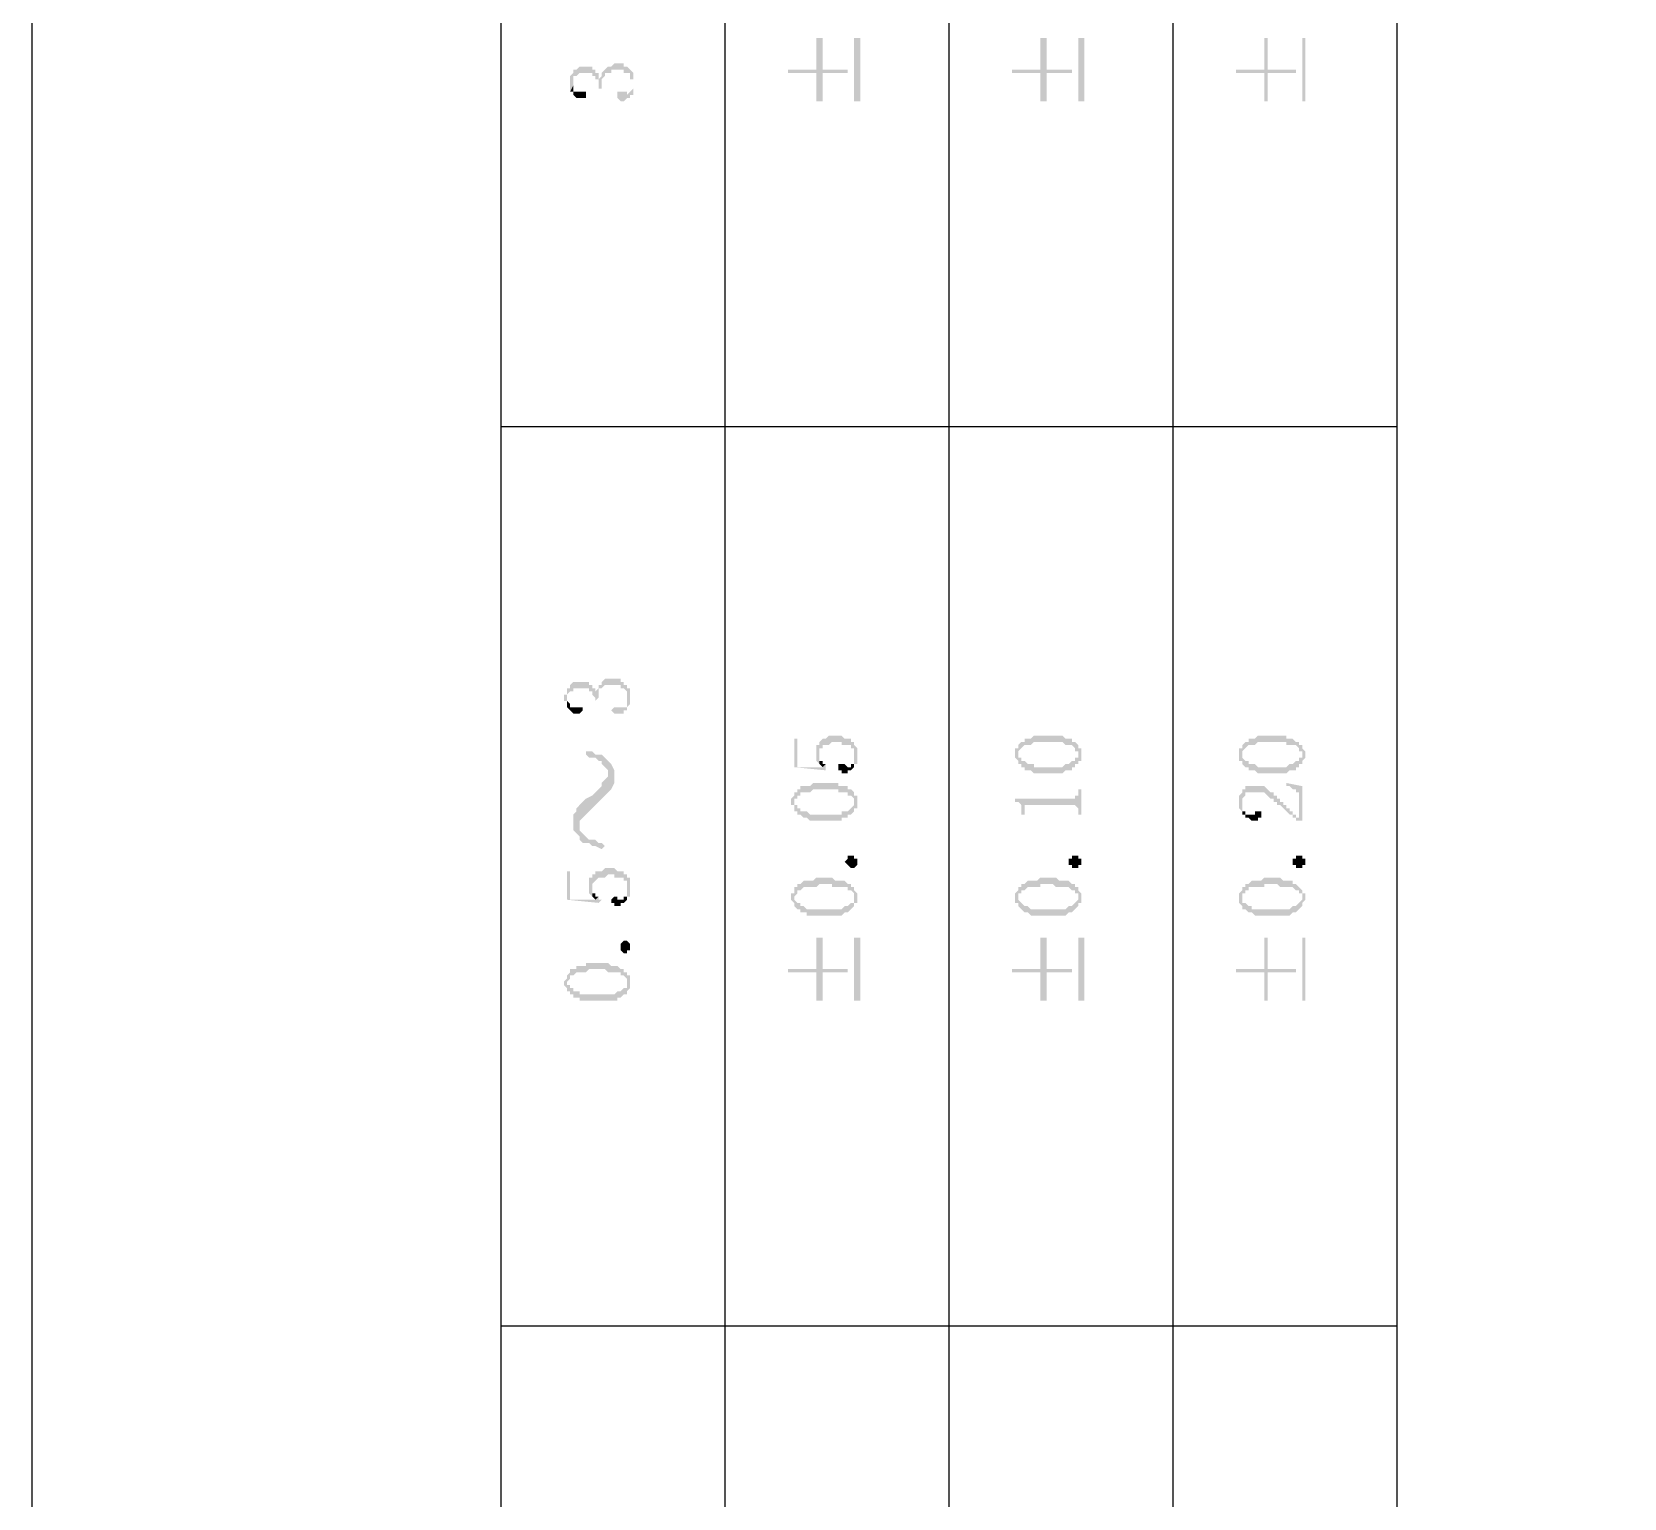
# Model space of a CAD drawing. Header units: millimetres. Extents: x 1167 to 2269, y 1197 to 1555.
# Drawn here: x 1409.28 to 1432.05, y 1295.57 to 1316.54 of the extents above; entities that cross this region are included whole.
import ezdxf

# ---------------------------------------------------------------- set-up
doc = ezdxf.new("R2010")
doc.units = ezdxf.units.MM

msp = doc.modelspace()

# ---------------------------------------------------------------- hatches: boundary and pattern name
at = {"transparency": 33554559}
for points in [[(1420.08999, 1315.99707), (1420.08999, 1315.95194), (1420.49618, 1315.95194), (1420.49618, 1315.54575), (1420.58645, 1315.54575), (1420.58645, 1315.95194), (1420.94751, 1315.95194), (1420.94751, 1315.99707), (1420.58645, 1315.99707), (1420.58645, 1316.44839), (1420.49618, 1316.44839), (1420.49618, 1315.99707)], [(1421.12803, 1315.54575), (1421.12803, 1316.44839), (1421.03777, 1316.44839), (1421.03777, 1315.54575)], [(1423.29438, 1315.99707), (1423.29438, 1315.95194), (1423.70057, 1315.95194), (1423.70057, 1315.54575), (1423.79083, 1315.54575), (1423.79083, 1315.95194), (1424.15189, 1315.95194), (1424.15189, 1315.99707), (1423.79083, 1315.99707), (1423.79083, 1316.44839), (1423.70057, 1316.44839), (1423.70057, 1315.99707)], [(1424.33242, 1315.54575), (1424.33242, 1316.44839), (1424.24215, 1316.44839), (1424.24215, 1315.54575)], [(1426.49876, 1315.99707), (1426.49876, 1315.95194), (1426.90495, 1315.95194), (1426.90495, 1315.54575), (1426.95008, 1315.54575), (1426.95008, 1315.95194), (1427.35627, 1315.95194), (1427.35627, 1315.99707), (1426.95008, 1315.99707), (1426.95008, 1316.44839), (1426.90495, 1316.44839), (1426.90495, 1315.99707)], [(1427.49167, 1315.54575), (1427.49167, 1316.44839), (1427.44654, 1316.44839), (1427.44654, 1315.54575)], [(1416.97587, 1315.81654), (1416.97587, 1315.72628), (1416.97587, 1315.68114), (1417.02101, 1315.77141), (1417.02101, 1315.81654), (1417.02101, 1315.86167), (1417.02101, 1315.90681), (1417.06614, 1315.90681), (1417.11127, 1315.95194), (1417.2918, 1315.95194), (1417.2918, 1315.90681), (1417.33693, 1315.90681), (1417.33693, 1315.86167), (1417.38206, 1315.86167), (1417.38206, 1315.81654), (1417.38206, 1315.72628), (1417.4272, 1315.72628), (1417.4272, 1315.81654), (1417.4272, 1315.86167), (1417.4272, 1315.86167), (1417.47233, 1315.90681), (1417.47233, 1315.95194), (1417.56259, 1315.95194), (1417.56259, 1315.99707), (1417.74312, 1315.99707), (1417.74312, 1315.95194), (1417.83339, 1315.95194), (1417.83339, 1315.90681), (1417.83339, 1315.86167), (1417.87852, 1315.86167), (1417.87852, 1315.77141), (1417.87852, 1315.95194), (1417.87852, 1315.95194), (1417.83339, 1315.99707), (1417.83339, 1315.99707), (1417.78825, 1316.0422), (1417.74312, 1316.0422), (1417.74312, 1316.08733), (1417.60772, 1316.08733), (1417.56259, 1316.0422), (1417.51746, 1316.0422), (1417.47233, 1315.99707), (1417.47233, 1315.99707), (1417.4272, 1315.95194), (1417.4272, 1315.90681), (1417.38206, 1315.86167), (1417.38206, 1315.90681), (1417.38206, 1315.95194), (1417.33693, 1315.95194), (1417.33693, 1315.99707), (1417.2918, 1315.99707), (1417.2918, 1316.0422), (1417.11127, 1316.0422), (1417.06614, 1315.99707), (1417.02101, 1315.99707), (1417.02101, 1315.95194), (1417.02101, 1315.95194), (1416.97587, 1315.90681)], [(1417.65286, 1315.63601), (1417.65286, 1315.59088), (1417.65286, 1315.59088), (1417.69799, 1315.54575), (1417.74312, 1315.54575), (1417.78825, 1315.59088), (1417.83339, 1315.59088), (1417.83339, 1315.63601), (1417.87852, 1315.63601), (1417.87852, 1315.68114), (1417.87852, 1315.72628), (1417.87852, 1315.81654), (1417.87852, 1315.86167), (1417.87852, 1315.90681), (1417.87852, 1315.95194), (1417.87852, 1315.77141), (1417.87852, 1315.72628), (1417.83339, 1315.68114), (1417.83339, 1315.68114), (1417.78825, 1315.63601), (1417.78825, 1315.68114), (1417.65286, 1315.68114)], [(1416.97587, 1315.68114), (1417.02101, 1315.68114), (1417.02101, 1315.63601), (1417.02101, 1315.63601), (1417.06614, 1315.59088), (1417.20154, 1315.59088), (1417.20154, 1315.63601), (1417.20154, 1315.68114), (1417.02101, 1315.68114), (1417.02101, 1315.72628), (1417.02101, 1315.77141), (1417.02101, 1315.77141)], [(1416.88561, 1307.01577), (1416.88561, 1306.97064), (1416.93074, 1306.97064), (1416.93074, 1306.9255), (1416.93074, 1307.01577), (1416.93074, 1307.0609), (1416.97587, 1307.10603), (1417.02101, 1307.10603), (1417.02101, 1307.15116), (1417.24667, 1307.15116), (1417.24667, 1307.10603), (1417.2918, 1307.10603), (1417.2918, 1307.0609), (1417.2918, 1307.0609), (1417.33693, 1307.01577), (1417.33693, 1306.97064), (1417.33693, 1306.97064), (1417.38206, 1307.01577), (1417.38206, 1307.0609), (1417.38206, 1307.10603), (1417.38206, 1307.15116), (1417.4272, 1307.15116), (1417.47233, 1307.1963), (1417.69799, 1307.1963), (1417.69799, 1307.15116), (1417.74312, 1307.15116), (1417.78825, 1307.10603), (1417.78825, 1307.01577), (1417.78825, 1307.1963), (1417.74312, 1307.1963), (1417.74312, 1307.24143), (1417.69799, 1307.24143), (1417.69799, 1307.28656), (1417.47233, 1307.28656), (1417.4272, 1307.24143), (1417.4272, 1307.1963), (1417.38206, 1307.1963), (1417.38206, 1307.15116), (1417.38206, 1307.15116), (1417.33693, 1307.10603), (1417.33693, 1307.15116), (1417.2918, 1307.15116), (1417.2918, 1307.1963), (1417.24667, 1307.1963), (1417.24667, 1307.24143), (1417.02101, 1307.24143), (1416.97587, 1307.1963), (1416.97587, 1307.15116), (1416.93074, 1307.15116), (1416.93074, 1307.10603), (1416.93074, 1307.0609), (1416.88561, 1307.0609)], [(1417.56259, 1306.83524), (1417.56259, 1306.83524), (1417.60772, 1306.79011), (1417.74312, 1306.79011), (1417.74312, 1306.83524), (1417.78825, 1306.83524), (1417.78825, 1306.88037), (1417.83339, 1306.9255), (1417.83339, 1306.97064), (1417.83339, 1307.01577), (1417.83339, 1307.10603), (1417.83339, 1307.15116), (1417.78825, 1307.15116), (1417.78825, 1306.97064), (1417.78825, 1306.9255), (1417.78825, 1306.88037), (1417.60772, 1306.88037)], [(1416.93074, 1306.9255), (1416.93074, 1306.88037), (1416.93074, 1306.88037), (1416.97587, 1306.83524), (1416.97587, 1306.83524), (1417.02101, 1306.79011), (1417.11127, 1306.79011), (1417.1564, 1306.83524), (1417.1564, 1306.88037), (1416.97587, 1306.88037), (1416.97587, 1306.9255), (1416.97587, 1306.9255), (1416.93074, 1306.97064), (1416.93074, 1307.01577)], [(1420.18026, 1306.42905), (1420.18026, 1306.02286), (1420.63158, 1305.97773), (1420.63158, 1306.02286), (1420.63158, 1306.06799), (1420.58645, 1306.02286), (1420.22539, 1306.02286), (1420.22539, 1306.42905)], [(1420.49618, 1306.24852), (1420.49618, 1306.15826), (1420.49618, 1306.11312), (1420.49618, 1306.11312), (1420.54132, 1306.06799), (1420.54132, 1306.20339), (1420.54132, 1306.29365), (1420.58645, 1306.29365), (1420.58645, 1306.33879), (1420.67671, 1306.33879), (1420.72184, 1306.38392), (1420.85724, 1306.38392), (1420.85724, 1306.33879), (1420.99264, 1306.33879), (1420.99264, 1306.29365), (1421.03777, 1306.29365), (1421.03777, 1306.24852), (1421.03777, 1306.20339), (1421.03777, 1306.06799), (1421.0829, 1306.06799), (1421.0829, 1306.11312), (1421.0829, 1306.20339), (1421.0829, 1306.24852), (1421.0829, 1306.29365), (1421.03777, 1306.33879), (1421.03777, 1306.38392), (1420.99264, 1306.38392), (1420.99264, 1306.42905), (1420.90237, 1306.42905), (1420.85724, 1306.47418), (1420.67671, 1306.47418), (1420.63158, 1306.42905), (1420.58645, 1306.42905), (1420.54132, 1306.38392), (1420.54132, 1306.33879), (1420.49618, 1306.33879), (1420.49618, 1306.29365)], [(1423.33951, 1306.20339), (1423.33951, 1306.15826), (1423.33951, 1306.15826), (1423.38464, 1306.11312), (1423.38464, 1306.06799), (1423.38464, 1306.20339), (1423.38464, 1306.24852), (1423.38464, 1306.24852), (1423.42977, 1306.29365), (1423.42977, 1306.29365), (1423.47491, 1306.33879), (1423.56517, 1306.33879), (1423.6103, 1306.38392), (1424.01649, 1306.38392), (1424.06163, 1306.33879), (1424.15189, 1306.33879), (1424.19702, 1306.29365), (1424.19702, 1306.24852), (1424.24215, 1306.24852), (1424.24215, 1306.20339), (1424.24215, 1306.33879), (1424.24215, 1306.33879), (1424.19702, 1306.38392), (1424.15189, 1306.38392), (1424.15189, 1306.42905), (1424.06163, 1306.42905), (1424.01649, 1306.47418), (1423.6103, 1306.47418), (1423.56517, 1306.42905), (1423.47491, 1306.42905), (1423.47491, 1306.38392), (1423.42977, 1306.38392), (1423.38464, 1306.33879), (1423.38464, 1306.29365), (1423.33951, 1306.29365), (1423.33951, 1306.24852), (1423.33951, 1306.24852)], [(1426.54389, 1306.20339), (1426.54389, 1306.15826), (1426.54389, 1306.11312), (1426.58903, 1306.11312), (1426.58903, 1306.06799), (1426.58903, 1306.20339), (1426.58903, 1306.24852), (1426.58903, 1306.24852), (1426.63416, 1306.29365), (1426.63416, 1306.29365), (1426.67929, 1306.33879), (1426.76956, 1306.33879), (1426.81469, 1306.38392), (1427.22088, 1306.38392), (1427.22088, 1306.33879), (1427.35627, 1306.33879), (1427.40141, 1306.29365), (1427.40141, 1306.24852), (1427.44654, 1306.24852), (1427.44654, 1306.20339), (1427.44654, 1306.33879), (1427.40141, 1306.33879), (1427.40141, 1306.38392), (1427.35627, 1306.38392), (1427.31114, 1306.42905), (1427.22088, 1306.42905), (1427.22088, 1306.47418), (1426.81469, 1306.47418), (1426.76956, 1306.42905), (1426.67929, 1306.42905), (1426.67929, 1306.38392), (1426.63416, 1306.38392), (1426.58903, 1306.33879), (1426.58903, 1306.29365), (1426.54389, 1306.29365), (1426.54389, 1306.24852), (1426.54389, 1306.24852)], [(1417.20154, 1306.20339), (1417.20154, 1306.20339), (1417.24667, 1306.15826), (1417.33693, 1306.15826), (1417.38206, 1306.11312), (1417.4272, 1306.11312), (1417.4272, 1306.06799), (1417.47233, 1306.02286), (1417.51746, 1305.97773), (1417.51746, 1305.6618), (1417.51746, 1305.6618), (1417.56259, 1305.70693), (1417.60772, 1305.7972), (1417.60772, 1305.97773), (1417.56259, 1306.06799), (1417.51746, 1306.11312), (1417.51746, 1306.11312), (1417.47233, 1306.15826), (1417.4272, 1306.20339), (1417.33693, 1306.20339), (1417.2918, 1306.24852), (1417.20154, 1306.24852)], [(1420.54132, 1306.06799), (1420.54132, 1306.06799), (1420.58645, 1306.02286), (1420.58645, 1306.02286), (1420.63158, 1306.06799), (1420.58645, 1306.06799), (1420.58645, 1306.11312), (1420.54132, 1306.11312), (1420.54132, 1306.15826), (1420.54132, 1306.20339)], [(1420.81211, 1306.02286), (1420.81211, 1305.97773), (1420.85724, 1305.97773), (1420.85724, 1305.9326), (1420.94751, 1305.9326), (1420.94751, 1305.97773), (1420.99264, 1305.97773), (1421.03777, 1306.02286), (1421.03777, 1306.20339), (1421.03777, 1306.11312), (1421.03777, 1306.06799), (1420.99264, 1306.06799), (1420.99264, 1306.02286), (1420.94751, 1306.02286), (1420.90237, 1306.06799), (1420.81211, 1306.06799)], [(1423.38464, 1306.06799), (1423.42977, 1306.06799), (1423.42977, 1306.02286), (1423.47491, 1306.02286), (1423.47491, 1305.97773), (1423.56517, 1305.97773), (1423.6103, 1305.9326), (1424.01649, 1305.9326), (1424.06163, 1305.97773), (1424.15189, 1305.97773), (1424.15189, 1306.02286), (1424.19702, 1306.02286), (1424.19702, 1306.06799), (1424.24215, 1306.06799), (1424.24215, 1306.11312), (1424.28729, 1306.11312), (1424.28729, 1306.15826), (1424.28729, 1306.20339), (1424.28729, 1306.24852), (1424.28729, 1306.29365), (1424.24215, 1306.29365), (1424.24215, 1306.33879), (1424.24215, 1306.20339), (1424.24215, 1306.15826), (1424.19702, 1306.15826), (1424.19702, 1306.11312), (1424.15189, 1306.11312), (1424.10676, 1306.06799), (1424.06163, 1306.06799), (1424.01649, 1306.02286), (1423.6103, 1306.02286), (1423.6103, 1306.06799), (1423.52004, 1306.06799), (1423.47491, 1306.11312), (1423.42977, 1306.11312), (1423.42977, 1306.15826), (1423.38464, 1306.15826), (1423.38464, 1306.20339), (1423.38464, 1306.20339)], [(1426.58903, 1306.06799), (1426.58903, 1306.06799), (1426.63416, 1306.02286), (1426.67929, 1306.02286), (1426.67929, 1305.97773), (1426.76956, 1305.97773), (1426.81469, 1305.9326), (1427.22088, 1305.9326), (1427.26601, 1305.97773), (1427.35627, 1305.97773), (1427.35627, 1306.02286), (1427.40141, 1306.02286), (1427.40141, 1306.06799), (1427.44654, 1306.06799), (1427.44654, 1306.11312), (1427.44654, 1306.11312), (1427.49167, 1306.15826), (1427.49167, 1306.20339), (1427.49167, 1306.24852), (1427.49167, 1306.24852), (1427.44654, 1306.29365), (1427.44654, 1306.33879), (1427.44654, 1306.20339), (1427.44654, 1306.15826), (1427.40141, 1306.15826), (1427.40141, 1306.11312), (1427.35627, 1306.11312), (1427.31114, 1306.06799), (1427.26601, 1306.06799), (1427.22088, 1306.02286), (1426.81469, 1306.02286), (1426.76956, 1306.06799), (1426.67929, 1306.06799), (1426.67929, 1306.11312), (1426.63416, 1306.11312), (1426.58903, 1306.15826), (1426.58903, 1306.20339), (1426.58903, 1306.20339)], [(1417.02101, 1305.21048), (1417.02101, 1305.12022), (1417.06614, 1305.07508), (1417.11127, 1305.02995), (1417.11127, 1305.25561), (1417.1564, 1305.30075), (1417.20154, 1305.34588), (1417.24667, 1305.39101), (1417.2918, 1305.43614), (1417.33693, 1305.48127), (1417.38206, 1305.52641), (1417.4272, 1305.57154), (1417.4272, 1305.57154), (1417.47233, 1305.61667), (1417.51746, 1305.6618), (1417.51746, 1305.9326), (1417.51746, 1305.88746), (1417.47233, 1305.84233), (1417.4272, 1305.7972), (1417.4272, 1305.75207), (1417.38206, 1305.70693), (1417.33693, 1305.6618), (1417.2918, 1305.61667), (1417.20154, 1305.57154), (1417.20154, 1305.57154), (1417.1564, 1305.52641), (1417.11127, 1305.48127), (1417.06614, 1305.43614), (1417.06614, 1305.39101), (1417.02101, 1305.34588), (1417.02101, 1305.30075)], [(1420.13513, 1305.52641), (1420.13513, 1305.48127), (1420.18026, 1305.48127), (1420.18026, 1305.43614), (1420.18026, 1305.39101), (1420.18026, 1305.52641), (1420.18026, 1305.57154), (1420.22539, 1305.57154), (1420.22539, 1305.61667), (1420.27052, 1305.61667), (1420.27052, 1305.6618), (1420.40592, 1305.6618), (1420.45105, 1305.70693), (1420.81211, 1305.70693), (1420.81211, 1305.6618), (1420.94751, 1305.6618), (1420.94751, 1305.61667), (1420.99264, 1305.61667), (1421.03777, 1305.57154), (1421.03777, 1305.52641), (1421.03777, 1305.6618), (1421.03777, 1305.6618), (1420.99264, 1305.70693), (1420.94751, 1305.70693), (1420.94751, 1305.75207), (1420.81211, 1305.75207), (1420.81211, 1305.7972), (1420.45105, 1305.7972), (1420.40592, 1305.75207), (1420.27052, 1305.75207), (1420.27052, 1305.70693), (1420.22539, 1305.70693), (1420.22539, 1305.6618), (1420.18026, 1305.6618), (1420.18026, 1305.61667), (1420.18026, 1305.61667), (1420.13513, 1305.57154)], [(1423.33951, 1305.57154), (1423.33951, 1305.52641), (1423.38464, 1305.52641), (1423.42977, 1305.48127), (1423.42977, 1305.43614), (1423.42977, 1305.34588), (1423.47491, 1305.34588), (1423.47491, 1305.43614), (1423.47491, 1305.48127), (1424.19702, 1305.48127), (1424.24215, 1305.43614), (1424.24215, 1305.34588), (1424.28729, 1305.34588), (1424.28729, 1305.70693), (1424.24215, 1305.70693), (1424.24215, 1305.6618), (1424.24215, 1305.61667), (1424.19702, 1305.61667), (1424.19702, 1305.57154), (1424.15189, 1305.57154)], [(1426.54389, 1305.52641), (1426.54389, 1305.48127), (1426.54389, 1305.43614), (1426.54389, 1305.43614), (1426.58903, 1305.39101), (1426.58903, 1305.52641), (1426.58903, 1305.57154), (1426.58903, 1305.57154), (1426.63416, 1305.61667), (1426.63416, 1305.6618), (1426.90495, 1305.6618), (1426.95008, 1305.61667), (1426.95008, 1305.61667), (1426.99522, 1305.57154), (1427.04035, 1305.57154), (1427.04035, 1305.52641), (1427.08548, 1305.52641), (1427.08548, 1305.48127), (1427.13061, 1305.48127), (1427.17575, 1305.43614), (1427.17575, 1305.43614), (1427.22088, 1305.39101), (1427.22088, 1305.39101), (1427.26601, 1305.34588), (1427.31114, 1305.34588), (1427.31114, 1305.30075), (1427.35627, 1305.30075), (1427.35627, 1305.25561), (1427.40141, 1305.25561), (1427.40141, 1305.30075), (1427.35627, 1305.30075), (1427.35627, 1305.34588), (1427.31114, 1305.34588), (1427.31114, 1305.39101), (1427.26601, 1305.39101), (1427.26601, 1305.43614), (1427.22088, 1305.43614), (1427.22088, 1305.48127), (1427.17575, 1305.48127), (1427.17575, 1305.52641), (1427.13061, 1305.52641), (1427.13061, 1305.57154), (1427.08548, 1305.57154), (1427.08548, 1305.61667), (1427.04035, 1305.61667), (1427.04035, 1305.6618), (1426.99522, 1305.6618), (1426.95008, 1305.70693), (1426.95008, 1305.70693), (1426.90495, 1305.75207), (1426.63416, 1305.75207), (1426.63416, 1305.70693), (1426.58903, 1305.70693), (1426.58903, 1305.6618), (1426.58903, 1305.6618), (1426.54389, 1305.61667), (1426.54389, 1305.57154), (1426.54389, 1305.57154)], [(1427.22088, 1305.7972), (1427.22088, 1305.75207), (1427.26601, 1305.75207), (1427.31114, 1305.70693), (1427.35627, 1305.70693), (1427.35627, 1305.6618), (1427.40141, 1305.6618), (1427.40141, 1305.25561), (1427.44654, 1305.25561), (1427.44654, 1305.75207)], [(1420.18026, 1305.39101), (1420.22539, 1305.39101), (1420.22539, 1305.34588), (1420.27052, 1305.34588), (1420.31566, 1305.30075), (1420.36079, 1305.30075), (1420.40592, 1305.25561), (1420.85724, 1305.25561), (1420.85724, 1305.30075), (1420.94751, 1305.30075), (1420.94751, 1305.34588), (1420.99264, 1305.34588), (1421.03777, 1305.39101), (1421.03777, 1305.43614), (1421.0829, 1305.43614), (1421.0829, 1305.48127), (1421.0829, 1305.52641), (1421.0829, 1305.57154), (1421.0829, 1305.61667), (1421.03777, 1305.61667), (1421.03777, 1305.6618), (1421.03777, 1305.52641), (1421.03777, 1305.48127), (1421.03777, 1305.48127), (1420.99264, 1305.43614), (1420.99264, 1305.43614), (1420.94751, 1305.39101), (1420.85724, 1305.39101), (1420.85724, 1305.34588), (1420.40592, 1305.34588), (1420.36079, 1305.39101), (1420.27052, 1305.39101), (1420.27052, 1305.43614), (1420.22539, 1305.43614), (1420.22539, 1305.48127), (1420.18026, 1305.48127), (1420.18026, 1305.52641)], [(1426.58903, 1305.39101), (1426.58903, 1305.34588), (1426.63416, 1305.34588), (1426.63416, 1305.30075), (1426.67929, 1305.30075), (1426.72442, 1305.25561), (1426.81469, 1305.25561), (1426.81469, 1305.30075), (1426.85982, 1305.30075), (1426.85982, 1305.34588), (1426.85982, 1305.39101), (1426.76956, 1305.39101), (1426.76956, 1305.34588), (1426.63416, 1305.34588), (1426.63416, 1305.39101), (1426.58903, 1305.39101), (1426.58903, 1305.43614), (1426.58903, 1305.48127), (1426.58903, 1305.48127)], [(1417.11127, 1305.02995), (1417.11127, 1304.98482), (1417.1564, 1304.93969), (1417.24667, 1304.93969), (1417.2918, 1304.89456), (1417.33693, 1304.89456), (1417.4272, 1304.84942), (1417.47233, 1304.89456), (1417.4272, 1304.93969), (1417.38206, 1304.93969), (1417.33693, 1304.98482), (1417.24667, 1304.98482), (1417.20154, 1305.02995), (1417.20154, 1305.02995), (1417.1564, 1305.07508), (1417.11127, 1305.12022), (1417.11127, 1305.16535)], [(1417.24667, 1304.35297), (1417.24667, 1304.26271), (1417.24667, 1304.21757), (1417.24667, 1304.21757), (1417.2918, 1304.17244), (1417.2918, 1304.30784), (1417.2918, 1304.35297), (1417.2918, 1304.35297), (1417.33693, 1304.3981), (1417.33693, 1304.3981), (1417.38206, 1304.44323), (1417.47233, 1304.44323), (1417.51746, 1304.48837), (1417.60772, 1304.48837), (1417.60772, 1304.44323), (1417.74312, 1304.44323), (1417.74312, 1304.3981), (1417.78825, 1304.3981), (1417.78825, 1304.35297), (1417.78825, 1304.30784), (1417.78825, 1304.17244), (1417.83339, 1304.17244), (1417.83339, 1304.21757), (1417.83339, 1304.30784), (1417.83339, 1304.35297), (1417.83339, 1304.44323), (1417.78825, 1304.44323), (1417.78825, 1304.48837), (1417.74312, 1304.48837), (1417.74312, 1304.5335), (1417.65286, 1304.5335), (1417.60772, 1304.57863), (1417.47233, 1304.57863), (1417.4272, 1304.5335), (1417.33693, 1304.5335), (1417.33693, 1304.48837), (1417.2918, 1304.48837), (1417.2918, 1304.44323), (1417.24667, 1304.44323), (1417.24667, 1304.3981)], [(1421.0829, 1304.66889), (1421.0829, 1304.62376), (1421.0829, 1304.62376), (1421.03777, 1304.57863), (1420.99264, 1304.57863), (1420.94751, 1304.62376), (1420.94751, 1304.62376), (1420.90237, 1304.66889), (1420.90237, 1304.66889), (1420.94751, 1304.71403), (1420.94751, 1304.75916), (1421.03777, 1304.75916), (1421.03777, 1304.71403), (1421.0829, 1304.71403), (1421.0829, 1304.66889)], [(1424.28729, 1304.66889), (1424.28729, 1304.62376), (1424.24215, 1304.62376), (1424.24215, 1304.57863), (1424.15189, 1304.57863), (1424.15189, 1304.62376), (1424.10676, 1304.62376), (1424.10676, 1304.66889), (1424.10676, 1304.71403), (1424.15189, 1304.71403), (1424.15189, 1304.75916), (1424.24215, 1304.75916), (1424.24215, 1304.71403), (1424.28729, 1304.71403), (1424.28729, 1304.66889)], [(1427.49167, 1304.66889), (1427.49167, 1304.62376), (1427.44654, 1304.62376), (1427.44654, 1304.57863), (1427.35627, 1304.57863), (1427.35627, 1304.62376), (1427.31114, 1304.62376), (1427.31114, 1304.66889), (1427.31114, 1304.71403), (1427.35627, 1304.71403), (1427.35627, 1304.75916), (1427.44654, 1304.75916), (1427.44654, 1304.71403), (1427.49167, 1304.71403), (1427.49167, 1304.66889)], [(1416.93074, 1304.5335), (1416.93074, 1304.12731), (1417.38206, 1304.08218), (1417.4272, 1304.12731), (1417.38206, 1304.12731), (1417.38206, 1304.17244), (1417.33693, 1304.12731), (1416.97587, 1304.12731), (1416.97587, 1304.5335)], [(1420.13513, 1304.17244), (1420.13513, 1304.12731), (1420.13513, 1304.12731), (1420.18026, 1304.08218), (1420.18026, 1304.03704), (1420.18026, 1304.17244), (1420.18026, 1304.17244), (1420.22539, 1304.21757), (1420.22539, 1304.26271), (1420.27052, 1304.26271), (1420.31566, 1304.30784), (1420.49618, 1304.30784), (1420.54132, 1304.35297), (1420.72184, 1304.35297), (1420.72184, 1304.30784), (1420.94751, 1304.30784), (1420.94751, 1304.26271), (1420.99264, 1304.26271), (1421.03777, 1304.21757), (1421.03777, 1304.17244), (1421.03777, 1304.30784), (1420.99264, 1304.30784), (1420.99264, 1304.35297), (1420.94751, 1304.35297), (1420.90237, 1304.3981), (1420.76698, 1304.3981), (1420.72184, 1304.44323), (1420.49618, 1304.44323), (1420.45105, 1304.3981), (1420.31566, 1304.3981), (1420.27052, 1304.35297), (1420.22539, 1304.35297), (1420.22539, 1304.30784), (1420.18026, 1304.30784), (1420.18026, 1304.26271), (1420.18026, 1304.21757), (1420.13513, 1304.21757)], [(1423.33951, 1304.17244), (1423.33951, 1304.12731), (1423.33951, 1304.08218), (1423.38464, 1304.08218), (1423.38464, 1304.03704), (1423.38464, 1304.17244), (1423.38464, 1304.21757), (1423.42977, 1304.21757), (1423.42977, 1304.26271), (1423.47491, 1304.26271), (1423.52004, 1304.30784), (1423.70057, 1304.30784), (1423.70057, 1304.35297), (1423.8811, 1304.35297), (1423.92623, 1304.30784), (1424.10676, 1304.30784), (1424.15189, 1304.26271), (1424.19702, 1304.26271), (1424.19702, 1304.21757), (1424.24215, 1304.21757), (1424.24215, 1304.17244), (1424.24215, 1304.30784), (1424.19702, 1304.30784), (1424.19702, 1304.35297), (1424.15189, 1304.35297), (1424.10676, 1304.3981), (1423.97136, 1304.3981), (1423.92623, 1304.44323), (1423.70057, 1304.44323), (1423.65544, 1304.3981), (1423.52004, 1304.3981), (1423.47491, 1304.35297), (1423.42977, 1304.35297), (1423.42977, 1304.30784), (1423.38464, 1304.30784), (1423.38464, 1304.26271), (1423.38464, 1304.26271), (1423.33951, 1304.21757)], [(1426.54389, 1304.17244), (1426.54389, 1304.12731), (1426.54389, 1304.08218), (1426.54389, 1304.08218), (1426.58903, 1304.03704), (1426.58903, 1304.17244), (1426.58903, 1304.21757), (1426.63416, 1304.21757), (1426.63416, 1304.26271), (1426.67929, 1304.26271), (1426.67929, 1304.30784), (1426.90495, 1304.30784), (1426.90495, 1304.35297), (1427.08548, 1304.35297), (1427.13061, 1304.30784), (1427.31114, 1304.30784), (1427.35627, 1304.26271), (1427.40141, 1304.26271), (1427.40141, 1304.21757), (1427.44654, 1304.21757), (1427.44654, 1304.17244), (1427.44654, 1304.26271), (1427.40141, 1304.30784), (1427.40141, 1304.30784), (1427.35627, 1304.35297), (1427.31114, 1304.35297), (1427.31114, 1304.3981), (1427.17575, 1304.3981), (1427.13061, 1304.44323), (1426.90495, 1304.44323), (1426.85982, 1304.3981), (1426.72442, 1304.3981), (1426.67929, 1304.35297), (1426.63416, 1304.35297), (1426.63416, 1304.30784), (1426.58903, 1304.30784), (1426.58903, 1304.26271), (1426.58903, 1304.26271), (1426.54389, 1304.21757)], [(1417.2918, 1304.17244), (1417.2918, 1304.17244), (1417.33693, 1304.12731), (1417.33693, 1304.12731), (1417.38206, 1304.17244), (1417.33693, 1304.17244), (1417.33693, 1304.21757), (1417.2918, 1304.21757), (1417.2918, 1304.26271), (1417.2918, 1304.30784)], [(1417.56259, 1304.12731), (1417.56259, 1304.08218), (1417.60772, 1304.08218), (1417.60772, 1304.03704), (1417.69799, 1304.03704), (1417.69799, 1304.08218), (1417.74312, 1304.08218), (1417.78825, 1304.12731), (1417.78825, 1304.30784), (1417.78825, 1304.21757), (1417.78825, 1304.17244), (1417.74312, 1304.17244), (1417.74312, 1304.12731), (1417.65286, 1304.12731), (1417.65286, 1304.17244), (1417.60772, 1304.17244)], [(1420.18026, 1304.03704), (1420.22539, 1303.99191), (1420.27052, 1303.99191), (1420.27052, 1303.94678), (1420.36079, 1303.94678), (1420.36079, 1303.90165), (1420.85724, 1303.90165), (1420.90237, 1303.94678), (1420.94751, 1303.94678), (1420.99264, 1303.99191), (1420.99264, 1303.99191), (1421.03777, 1304.03704), (1421.03777, 1304.08218), (1421.0829, 1304.08218), (1421.0829, 1304.12731), (1421.0829, 1304.17244), (1421.0829, 1304.21757), (1421.0829, 1304.21757), (1421.03777, 1304.26271), (1421.03777, 1304.12731), (1421.03777, 1304.08218), (1420.99264, 1304.08218), (1420.94751, 1304.03704), (1420.90237, 1304.03704), (1420.85724, 1303.99191), (1420.36079, 1303.99191), (1420.31566, 1304.03704), (1420.27052, 1304.03704), (1420.27052, 1304.08218), (1420.22539, 1304.08218), (1420.18026, 1304.12731), (1420.18026, 1304.17244)], [(1423.38464, 1304.03704), (1423.42977, 1303.99191), (1423.42977, 1303.99191), (1423.47491, 1303.94678), (1423.52004, 1303.94678), (1423.56517, 1303.90165), (1424.06163, 1303.90165), (1424.10676, 1303.94678), (1424.15189, 1303.94678), (1424.19702, 1303.99191), (1424.19702, 1303.99191), (1424.24215, 1304.03704), (1424.24215, 1304.08218), (1424.28729, 1304.08218), (1424.28729, 1304.12731), (1424.28729, 1304.17244), (1424.28729, 1304.21757), (1424.28729, 1304.21757), (1424.24215, 1304.26271), (1424.24215, 1304.12731), (1424.24215, 1304.12731), (1424.19702, 1304.08218), (1424.19702, 1304.08218), (1424.15189, 1304.03704), (1424.10676, 1304.03704), (1424.06163, 1303.99191), (1423.56517, 1303.99191), (1423.52004, 1304.03704), (1423.47491, 1304.03704), (1423.42977, 1304.08218), (1423.42977, 1304.08218), (1423.38464, 1304.12731), (1423.38464, 1304.17244)], [(1426.58903, 1304.03704), (1426.58903, 1303.99191), (1426.63416, 1303.99191), (1426.67929, 1303.94678), (1426.72442, 1303.94678), (1426.76956, 1303.90165), (1427.26601, 1303.90165), (1427.31114, 1303.94678), (1427.35627, 1303.94678), (1427.40141, 1303.99191), (1427.40141, 1303.99191), (1427.44654, 1304.03704), (1427.44654, 1304.08218), (1427.44654, 1304.08218), (1427.49167, 1304.12731), (1427.49167, 1304.17244), (1427.49167, 1304.21757), (1427.44654, 1304.21757), (1427.44654, 1304.26271), (1427.44654, 1304.12731), (1427.44654, 1304.12731), (1427.40141, 1304.08218), (1427.40141, 1304.08218), (1427.35627, 1304.03704), (1427.31114, 1304.03704), (1427.26601, 1303.99191), (1426.72442, 1303.99191), (1426.72442, 1304.03704), (1426.67929, 1304.03704), (1426.63416, 1304.08218), (1426.58903, 1304.08218), (1426.58903, 1304.12731), (1426.58903, 1304.17244)], [(1417.83339, 1303.45033), (1417.83339, 1303.40519), (1417.78825, 1303.40519), (1417.78825, 1303.36006), (1417.74312, 1303.36006), (1417.69799, 1303.40519), (1417.69799, 1303.45033), (1417.69799, 1303.49546), (1417.69799, 1303.49546), (1417.74312, 1303.54059), (1417.78825, 1303.54059), (1417.83339, 1303.49546), (1417.83339, 1303.45033)], [(1420.08999, 1303.1344), (1420.08999, 1303.08927), (1420.49618, 1303.08927), (1420.49618, 1302.68308), (1420.58645, 1302.68308), (1420.58645, 1303.08927), (1420.94751, 1303.08927), (1420.94751, 1303.1344), (1420.58645, 1303.1344), (1420.58645, 1303.58572), (1420.49618, 1303.58572), (1420.49618, 1303.1344)], [(1421.12803, 1302.68308), (1421.12803, 1303.58572), (1421.03777, 1303.58572), (1421.03777, 1302.68308)], [(1423.29438, 1303.1344), (1423.29438, 1303.08927), (1423.70057, 1303.08927), (1423.70057, 1302.68308), (1423.79083, 1302.68308), (1423.79083, 1303.08927), (1424.15189, 1303.08927), (1424.15189, 1303.1344), (1423.79083, 1303.1344), (1423.79083, 1303.58572), (1423.70057, 1303.58572), (1423.70057, 1303.1344)], [(1424.33242, 1302.68308), (1424.33242, 1303.58572), (1424.24215, 1303.58572), (1424.24215, 1302.68308)], [(1426.49876, 1303.1344), (1426.49876, 1303.08927), (1426.90495, 1303.08927), (1426.90495, 1302.68308), (1426.95008, 1302.68308), (1426.95008, 1303.08927), (1427.35627, 1303.08927), (1427.35627, 1303.1344), (1426.95008, 1303.1344), (1426.95008, 1303.58572), (1426.90495, 1303.58572), (1426.90495, 1303.1344)], [(1427.49167, 1302.68308), (1427.49167, 1303.58572), (1427.44654, 1303.58572), (1427.44654, 1302.68308)], [(1416.88561, 1302.95387), (1416.88561, 1302.90874), (1416.93074, 1302.86361), (1416.93074, 1302.81848), (1416.93074, 1302.95387), (1416.93074, 1302.95387), (1416.97587, 1302.999), (1416.97587, 1303.04414), (1417.02101, 1303.04414), (1417.06614, 1303.08927), (1417.20154, 1303.08927), (1417.24667, 1303.1344), (1417.47233, 1303.1344), (1417.51746, 1303.08927), (1417.69799, 1303.08927), (1417.69799, 1303.04414), (1417.74312, 1303.04414), (1417.78825, 1302.999), (1417.78825, 1302.95387), (1417.78825, 1303.08927), (1417.74312, 1303.08927), (1417.74312, 1303.1344), (1417.69799, 1303.1344), (1417.65286, 1303.17953), (1417.56259, 1303.17953), (1417.51746, 1303.22467), (1417.20154, 1303.22467), (1417.20154, 1303.17953), (1417.06614, 1303.17953), (1417.06614, 1303.1344), (1416.97587, 1303.1344), (1416.97587, 1303.08927), (1416.97587, 1303.08927), (1416.93074, 1303.04414), (1416.93074, 1302.999), (1416.93074, 1302.999)], [(1416.93074, 1302.81848), (1416.97587, 1302.81848), (1416.97587, 1302.77334), (1417.02101, 1302.77334), (1417.02101, 1302.72821), (1417.11127, 1302.72821), (1417.11127, 1302.68308), (1417.65286, 1302.68308), (1417.65286, 1302.72821), (1417.69799, 1302.72821), (1417.74312, 1302.77334), (1417.78825, 1302.77334), (1417.78825, 1302.81848), (1417.78825, 1302.81848), (1417.83339, 1302.86361), (1417.83339, 1302.90874), (1417.83339, 1302.95387), (1417.83339, 1302.999), (1417.83339, 1303.04414), (1417.78825, 1303.04414), (1417.78825, 1302.90874), (1417.78825, 1302.86361), (1417.74312, 1302.86361), (1417.69799, 1302.81848), (1417.65286, 1302.81848), (1417.60772, 1302.77334), (1417.11127, 1302.77334), (1417.11127, 1302.81848), (1417.02101, 1302.81848), (1417.02101, 1302.86361), (1416.97587, 1302.86361), (1416.97587, 1302.90874), (1416.93074, 1302.90874), (1416.93074, 1302.95387)]]:
    msp.add_hatch(color=256, dxfattribs=at).paths.add_polyline_path(points)

# ---------------------------------------------------------------- linework, layer by layer
msp.add_line((1415.98289, 1549.22789), (1415.98289, 1262.48694))
msp.add_lwpolyline([(1829.27643, 1258.22789), (1829.27643, 1555.22789), (1409.27643, 1555.22789), (1409.27643, 1258.22789)], close=True)
for points in [[(1428.8005, 1549.22789), (1428.8005, 1262.48694)], [(1419.18735, 1376.83524), (1419.18735, 1283.81783)], [(1422.39173, 1376.83524), (1422.39173, 1283.81783)], [(1425.59612, 1376.83524), (1425.59612, 1283.81783)], [(1415.98297, 1310.89713), (1428.8005, 1310.89713)], [(1415.98297, 1298.03447), (1428.8005, 1298.03447)]]:
    msp.add_lwpolyline(points)

doc.saveas('drawing.dxf')
